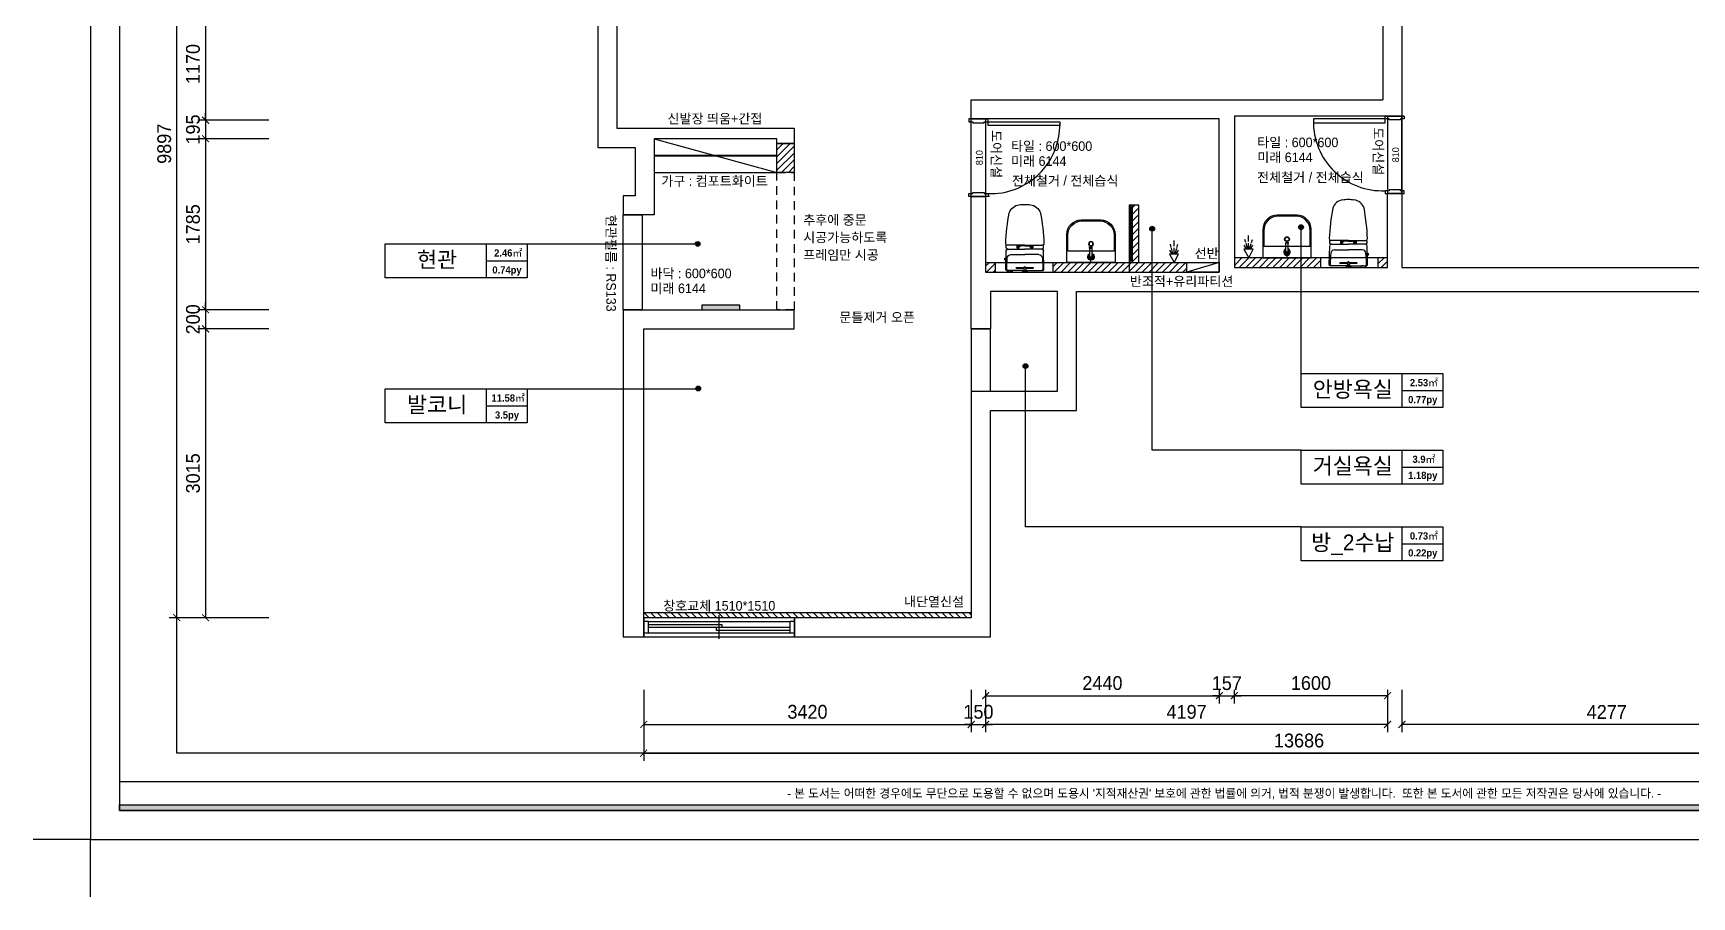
# Model space of a CAD drawing. Header units: millimetres. Extents: x 332171 to 384371, y 54317 to 89920.
# Drawn here: x 332171 to 349490, y 54317 to 63334 of the extents above; entities that cross this region are included whole.
import ezdxf
from ezdxf.enums import TextEntityAlignment as Align

# ---------------------------------------------------------------- set-up
doc = ezdxf.new("R2010")
doc.units = ezdxf.units.MM
doc.header["$LTSCALE"] = 60
doc.linetypes.add('HID', pattern=[2.5, 1.5, -1])
doc.linetypes.add('HIDDEN', pattern=[0.375, 0.25, -0.125])
for name, color, linetype in [('0-ELC TEXT', 7, 'Continuous'), ('03-TEXT', 3, 'Continuous'), ('03-WAL NEW', 3, 'Continuous'), ('04-WIN', 4, 'Continuous'), ('07-DIM WAL', 5, 'Continuous'), ('2CONTINUOUS', 2, 'Continuous'), ('3.기호.계단선', 30, 'Continuous'), ('BATH', 4, 'Continuous'), ('C-WALL1', 2, 'Continuous'), ('CO-BATH', 6, 'Continuous'), ('CO-DO-FR', 7, 'Continuous'), ('CO-DOOR', 8, 'Continuous'), ('F-DOOR', 6, 'Continuous'), ('fin', 5, 'Continuous'), ('FORM(YOURNAME)-1', 1, 'Continuous'), ('FORM(YOURNAME)-11', 1, 'Continuous'), ('HAT', 8, 'Continuous'), ('HL', 6, 'HIDDEN'), ('설비', 140, 'Continuous')]:
    doc.layers.add(name, color=color, linetype=linetype)
doc.styles.add('YOURNAME', font='HY울릉도M.TTF')
doc.styles.add('넥슨고딕', font='NEXONLv1GothicBold.ttf')
doc.styles.add('코레일둥고', font='Korail_Round_Gothic_Medium.ttf')
doc.dimstyles.new('40', dxfattribs={"dimscale": 40, "dimtxt": 1.8, "dimasz": 0.9, "dimexe": 0.5, "dimexo": 1, "dimgap": 0.7, "dimtad": 1, "dimdec": 0, "dimzin": 0, "dimdsep": 46, "dimtxsty": 'YOURNAME', "dimblk": 'NONE', "dimcen": 0, "dimclrd": 1, "dimclre": 1, "dimclrt": 7, "dimadec": 0, "dimazin": 0, "dimtfac": 1, "dimtdec": 0, "dimtix": 1, "dimtmove": 2, "dimatfit": 3, "dimldrblk": 'NONE', "dimfxl": 1, "dimtolj": 1, "dimtzin": 0, "dimarcsym": 0})
doc.dimstyles.new('YOURNAME-80', dxfattribs={"dimscale": 80, "dimtxt": 1.8, "dimasz": 0.9, "dimexe": 1, "dimexo": 3, "dimgap": 0.7, "dimtad": 1, "dimdec": 0, "dimzin": 0, "dimdsep": 46, "dimtxsty": 'YOURNAME', "dimblk": 'ARCHTICK', "dimcen": 0, "dimclrd": 1, "dimclre": 1, "dimclrt": 7, "dimadec": 0, "dimazin": 0, "dimtfac": 1, "dimtdec": 0, "dimtix": 1, "dimtmove": 2, "dimatfit": 3, "dimldrblk": 'ARCHTICK', "dimfxl": 1, "dimtolj": 1, "dimtzin": 0, "dimarcsym": 0})
pattern_1 = [(45, (0, 0), (-35.355339, 35.355339), [])]

# ---------------------------------------------------------------- blocks, each defined once
blk = doc.blocks.new('FORM-ELEVATION')
at = {"layer": 'FORM(YOURNAME)-11'}
h = blk.add_hatch(color=256, dxfattribs=at)
h.dxf.hatch_style = 1
h.paths.add_polyline_path([(-10309, 35708), (71691, 35708), (71691, 35508), (-10309, 35508)])
h.paths.add_polyline_path([(-10309, -21492), (71691, -21492), (71691, -21692), (-10309, -21692)])
at = {"layer": 'Defpoints', "color": 158}
blk.add_line((62481, -20692), (-10309, -20692), dxfattribs=at)
for points in [[(-10309, -21692), (71691, -21692), (71691, 35708), (-10309, 35708)], [(-8309, 33708), (61071, 33708), (61071, -19692), (-8309, -19692)]]:
    blk.add_lwpolyline(points, close=True, dxfattribs=at)
at = {"layer": 'Defpoints', "color": 1}
blk.add_lwpolyline([(-11309, -24692), (-11309, -22692), (-13309, -22692)], dxfattribs=at)
at = {"layer": 'FORM(YOURNAME)-11', "color": 250}
blk.add_lwpolyline([(-11309, -22692), (72691, -22692), (72691, 36708), (-11309, 36708)], close=True, dxfattribs=at)
at = {"layer": 'FORM(YOURNAME)-11'}
blk.add_lwpolyline([(-10309, -21492), (71691, -21492), (71691, -21692), (-10309, -21692)], close=True, dxfattribs=at)
at = {"layer": 'FORM(YOURNAME)-11', "color": 1, "style": 'YOURNAME'}
blk.add_text("- 본 도서는 어떠한 경우에도 무단으로 도용할 수 없으며 도용시 '지적재산권' 보호에 관한 법률에 의거, 법적 분쟁이 발생합니다.  또한 본 도서에 관한 모든 저작권은 당사에 있습니다. -", height=300, dxfattribs=at).set_placement((28146, -21092), align=Align.MIDDLE_CENTER)
at = {"layer": 'FORM(YOURNAME)-11', "color": 3, "style": 'YOURNAME'}
for tag, height, p in [('1', 450, (71041, -1219)), ('2', 450, (71041, -1863)), ('3', 450, (71041, -3150)), ('4', 450, (71041, -5081)), ('5', 515, (71041, -7398)), ('6', 515, (71041, -9650)), ('7', 515, (71041, -11903)), ('8', 515, (71041, -14155)), ('9', 515, (71041, -16408)), ('10', 515, (66791, -18596)), ('11', 515, (71041, -18660)), ('12', 515, (66791, -20848)), ('13', 515, (71041, -20848))]:
    blk.add_attdef(tag, text='', height=height, dxfattribs=at).set_placement(p, align=Align.MIDDLE_RIGHT)
blk = doc.blocks.new('floorplan')
at = {"layer": '3.기호.계단선'}
h = blk.add_hatch(color=256, dxfattribs=at)
h.dxf.hatch_style = 1
h.paths.add_polyline_path([(371694, 92857), (372094, 92857), (372094, 92907), (371694, 92907)])
at = {"layer": '04-WIN'}
for points in [[(374659, 94040), (374509, 94040), (374509, 94850), (374659, 94850)], [(379006, 94880), (378856, 94880), (378856, 94070), (379006, 94070)], [(374709, 92657), (374509, 92657), (374509, 92007), (374709, 92007)], [(372664, 89642), (371089, 89642), (371089, 89442), (372664, 89442)]]:
    blk.add_lwpolyline(points, close=True, dxfattribs=at)
blk.add_lwpolyline([(370874, 93847), (371074, 93847), (371074, 92857), (370874, 92857), (370874, 93847)], dxfattribs=at)
at = {"layer": '2CONTINUOUS'}
for p, q in [((378806, 96005), (378806, 95050)), ((379006, 94880), (377256, 94880)), ((377256, 94880), (377256, 93300)), ((378856, 93300), (378856, 94070)), ((379006, 94070), (378856, 94070)), ((372659, 92657), (372659, 92857)), ((371089, 92657), (372659, 92657)), ((371089, 89442), (371089, 92657)), ((374509, 92657), (374709, 92657)), ((374509, 92007), (374509, 89642)), ((374509, 89642), (372664, 89642)), ((372664, 89642), (372664, 89442)), ((372664, 89442), (372664, 89642))]:
    blk.add_line(p, q, dxfattribs=at)
for points in [[(369333, 99740), (368263, 99739), (368263, 96007), (370609, 96007), (370609, 94552), (370999, 94552), (370999, 94047), (370874, 94047), (370874, 93847)], [(369333, 99740), (369333, 99539), (368463, 99539), (368463, 96207), (370809, 96207), (370809, 94752), (372659, 94752), (372659, 94592), (372479, 94592), (372479, 94642), (371199, 94642), (371199, 93847), (370874, 93847)], [(379006, 96005), (379006, 94880)], [(374509, 94850), (374509, 95050), (378806, 95050)], [(374659, 94040), (374659, 93250), (377099, 93250), (377099, 94850), (374509, 94850)], [(379006, 94070), (379006, 93300)], [(374509, 92657), (374509, 94040), (374659, 94040), (374509, 94040)], [(379006, 93300), (383283, 93300), (383283, 93545)], [(377256, 93300), (378856, 93300)], [(374509, 92007), (375409, 92007), (375409, 93050), (374709, 93050), (374709, 92657)], [(374709, 89442), (374709, 91807), (375609, 91807), (375609, 93050), (384978, 93050)], [(370874, 92857), (372659, 92857)], [(370874, 92857), (370874, 89442), (371089, 89442)], [(372664, 89442), (374709, 89442)]]:
    blk.add_lwpolyline(points, dxfattribs=at)
at = {"layer": '3.기호.계단선'}
blk.add_lwpolyline([(371694, 92857), (372094, 92857), (372094, 92907), (371694, 92907)], close=True, dxfattribs=at)
blk = doc.blocks.new('_ArchTick')
at = {"color": 0, "linetype": 'ByBlock', "const_width": 0.15}
blk.add_lwpolyline([(-0.5, -0.5), (0.5, 0.5)], dxfattribs=at)
blk = doc.blocks.new('*D34')
at = {"layer": '07-DIM WAL', "color": 1, "lineweight": -2}
for p, q in [((346463, 56477), (346463, 56037)), ((350740, 56477), (350740, 56037)), ((350740, 56117), (346463, 56117))]:
    blk.add_line(p, q, dxfattribs=at)
at = {"layer": 'Defpoints', "color": 0}
for p in [(346463, 56717), (350740, 56717), (346463, 56117)]:
    blk.add_point(p, dxfattribs=at)
at = {"layer": '07-DIM WAL', "color": 1, "lineweight": -2, "xscale": 72, "yscale": 72, "zscale": 72, "rotation": 180}
blk.add_blockref('_ArchTick', (346463, 56117), dxfattribs=at)
at = {"layer": '07-DIM WAL', "color": 1, "lineweight": -2, "xscale": 72, "yscale": 72, "zscale": 72}
blk.add_blockref('_ArchTick', (350740, 56117), dxfattribs=at)
at = {"layer": '07-DIM WAL', "color": 7, "insert": (348602, 56247), "char_height": 144, "attachment_point": 5, "style": 'YOURNAME'}
blk.add_mtext('\\A1;4277', dxfattribs=at)
blk = doc.blocks.new('*D35')
at = {"layer": '07-DIM WAL', "color": 1, "lineweight": -2}
for p, q in [((342116, 56477), (342116, 56037)), ((346313, 56477), (346313, 56037)), ((346313, 56117), (342116, 56117))]:
    blk.add_line(p, q, dxfattribs=at)
at = {"layer": 'Defpoints', "color": 0}
for p in [(342116, 56717), (346313, 56717), (342116, 56117)]:
    blk.add_point(p, dxfattribs=at)
at = {"layer": '07-DIM WAL', "color": 1, "lineweight": -2, "xscale": 72, "yscale": 72, "zscale": 72, "rotation": 180}
blk.add_blockref('_ArchTick', (342116, 56117), dxfattribs=at)
at = {"layer": '07-DIM WAL', "color": 1, "lineweight": -2, "xscale": 72, "yscale": 72, "zscale": 72}
blk.add_blockref('_ArchTick', (346313, 56117), dxfattribs=at)
at = {"layer": '07-DIM WAL', "color": 7, "insert": (344215, 56247), "char_height": 144, "attachment_point": 5, "style": 'YOURNAME'}
blk.add_mtext('\\A1;4197', dxfattribs=at)
blk = doc.blocks.new('*D36')
at = {"layer": '07-DIM WAL', "color": 1, "lineweight": -2}
for p, q in [((342116, 56477), (342116, 56337)), ((344556, 56477), (344556, 56337)), ((342116, 56417), (344556, 56417))]:
    blk.add_line(p, q, dxfattribs=at)
at = {"layer": 'Defpoints', "color": 0}
for p in [(342116, 56717), (344556, 56717), (344556, 56417)]:
    blk.add_point(p, dxfattribs=at)
at = {"layer": '07-DIM WAL', "color": 1, "lineweight": -2, "xscale": 72, "yscale": 72, "zscale": 72, "rotation": 180}
blk.add_blockref('_ArchTick', (342116, 56417), dxfattribs=at)
at = {"layer": '07-DIM WAL', "color": 1, "lineweight": -2, "xscale": 72, "yscale": 72, "zscale": 72}
blk.add_blockref('_ArchTick', (344556, 56417), dxfattribs=at)
at = {"layer": '07-DIM WAL', "color": 7, "insert": (343336, 56548), "char_height": 144, "attachment_point": 5, "style": 'YOURNAME'}
blk.add_mtext('\\A1;2440', dxfattribs=at)
blk = doc.blocks.new('*D37')
at = {"layer": '07-DIM WAL', "color": 1, "lineweight": -2}
for p, q in [((344556, 56477), (344556, 56337)), ((344713, 56477), (344713, 56337)), ((344556, 56417), (344484, 56417)), ((344556, 56417), (344713, 56417)), ((344713, 56417), (344785, 56417))]:
    blk.add_line(p, q, dxfattribs=at)
at = {"layer": 'Defpoints', "color": 0}
for p in [(344556, 56717), (344713, 56717), (344713, 56417)]:
    blk.add_point(p, dxfattribs=at)
at = {"layer": '07-DIM WAL', "color": 1, "lineweight": -2, "xscale": 72, "yscale": 72, "zscale": 72}
blk.add_blockref('_ArchTick', (344556, 56417), dxfattribs=at)
at = {"layer": '07-DIM WAL', "color": 1, "lineweight": -2, "xscale": 72, "yscale": 72, "zscale": 72, "rotation": 180}
blk.add_blockref('_ArchTick', (344713, 56417), dxfattribs=at)
at = {"layer": '07-DIM WAL', "color": 7, "insert": (344635, 56547), "char_height": 144, "attachment_point": 5, "style": 'YOURNAME'}
blk.add_mtext('\\A1;157', dxfattribs=at)
blk = doc.blocks.new('*D38')
at = {"layer": '07-DIM WAL', "color": 1, "lineweight": -2}
for p, q in [((344713, 56477), (344713, 56337)), ((346313, 56477), (346313, 56337)), ((346313, 56417), (344713, 56417))]:
    blk.add_line(p, q, dxfattribs=at)
at = {"layer": 'Defpoints', "color": 0}
for p in [(344713, 56717), (346313, 56717), (344713, 56417)]:
    blk.add_point(p, dxfattribs=at)
at = {"layer": '07-DIM WAL', "color": 1, "lineweight": -2, "xscale": 72, "yscale": 72, "zscale": 72, "rotation": 180}
blk.add_blockref('_ArchTick', (344713, 56417), dxfattribs=at)
at = {"layer": '07-DIM WAL', "color": 1, "lineweight": -2, "xscale": 72, "yscale": 72, "zscale": 72}
blk.add_blockref('_ArchTick', (346313, 56417), dxfattribs=at)
at = {"layer": '07-DIM WAL', "color": 7, "insert": (345513, 56548), "char_height": 144, "attachment_point": 5, "style": 'YOURNAME'}
blk.add_mtext('\\A1;1600', dxfattribs=at)
blk = doc.blocks.new('*D40')
at = {"layer": '07-DIM WAL', "color": 1, "lineweight": -2}
for p, q in [((341966, 56477), (341966, 56037)), ((342116, 56477), (342116, 56037)), ((341966, 56117), (341894, 56117)), ((341966, 56117), (342116, 56117)), ((342116, 56117), (342188, 56117))]:
    blk.add_line(p, q, dxfattribs=at)
at = {"layer": 'Defpoints', "color": 0}
for p in [(341966, 56717), (342116, 56717), (342116, 56117)]:
    blk.add_point(p, dxfattribs=at)
at = {"layer": '07-DIM WAL', "color": 1, "lineweight": -2, "xscale": 72, "yscale": 72, "zscale": 72}
blk.add_blockref('_ArchTick', (341966, 56117), dxfattribs=at)
at = {"layer": '07-DIM WAL', "color": 1, "lineweight": -2, "xscale": 72, "yscale": 72, "zscale": 72, "rotation": 180}
blk.add_blockref('_ArchTick', (342116, 56117), dxfattribs=at)
at = {"layer": '07-DIM WAL', "color": 7, "insert": (342041, 56248), "char_height": 144, "attachment_point": 5, "style": 'YOURNAME'}
blk.add_mtext('\\A1;150', dxfattribs=at)
blk = doc.blocks.new('*D41')
at = {"layer": '07-DIM WAL', "color": 1, "lineweight": -2}
for p, q in [((338546, 56477), (338546, 56037)), ((341966, 56477), (341966, 56037)), ((338546, 56117), (341966, 56117))]:
    blk.add_line(p, q, dxfattribs=at)
at = {"layer": 'Defpoints', "color": 0}
for p in [(338546, 56717), (341966, 56717), (341966, 56117)]:
    blk.add_point(p, dxfattribs=at)
at = {"layer": '07-DIM WAL', "color": 1, "lineweight": -2, "xscale": 72, "yscale": 72, "zscale": 72, "rotation": 180}
blk.add_blockref('_ArchTick', (338546, 56117), dxfattribs=at)
at = {"layer": '07-DIM WAL', "color": 1, "lineweight": -2, "xscale": 72, "yscale": 72, "zscale": 72}
blk.add_blockref('_ArchTick', (341966, 56117), dxfattribs=at)
at = {"layer": '07-DIM WAL', "color": 7, "insert": (340256, 56248), "char_height": 144, "attachment_point": 5, "style": 'YOURNAME'}
blk.add_mtext('\\A1;3420', dxfattribs=at)
blk = doc.blocks.new('*D42')
at = {"layer": '07-DIM WAL', "color": 1, "lineweight": -2}
for p, q in [((338546, 56477), (338546, 55737)), ((352232, 56477), (352232, 55737)), ((338546, 55817), (352232, 55817))]:
    blk.add_line(p, q, dxfattribs=at)
at = {"layer": 'Defpoints', "color": 0}
for p in [(338546, 56717), (352232, 56717), (352232, 55817)]:
    blk.add_point(p, dxfattribs=at)
at = {"layer": '07-DIM WAL', "color": 1, "lineweight": -2, "xscale": 72, "yscale": 72, "zscale": 72, "rotation": 180}
blk.add_blockref('_ArchTick', (338546, 55817), dxfattribs=at)
at = {"layer": '07-DIM WAL', "color": 1, "lineweight": -2, "xscale": 72, "yscale": 72, "zscale": 72}
blk.add_blockref('_ArchTick', (352232, 55817), dxfattribs=at)
at = {"layer": '07-DIM WAL', "color": 7, "insert": (345389, 55948), "char_height": 144, "attachment_point": 5, "style": 'YOURNAME'}
blk.add_mtext('\\A1;13686', dxfattribs=at)
blk = doc.blocks.new('*D43')
at = {"layer": '07-DIM WAL', "color": 1, "lineweight": -2}
for p, q in [((334631, 67128), (333591, 67128)), ((333671, 57231), (333671, 67128)), ((334631, 57231), (333591, 57231))]:
    blk.add_line(p, q, dxfattribs=at)
at = {"layer": 'Defpoints', "color": 0}
for p in [(333671, 67128), (334871, 67128), (334871, 57231)]:
    blk.add_point(p, dxfattribs=at)
at = {"layer": '07-DIM WAL', "color": 1, "lineweight": -2, "xscale": 72, "yscale": 72, "zscale": 72}
for p, rotation in [((333671, 67128), 90), ((333671, 57231), 270)]:
    blk.add_blockref('_ArchTick', p, dxfattribs=dict(at, rotation=rotation))
at = {"layer": '07-DIM WAL', "color": 7, "insert": (333540, 62179), "char_height": 144, "attachment_point": 5, "rotation": 90, "style": 'YOURNAME'}
blk.add_mtext('\\A1;9897', dxfattribs=at)
blk = doc.blocks.new('*D46')
at = {"layer": '07-DIM WAL', "color": 1, "lineweight": -2}
for p, q in [((334631, 63596), (333891, 63596)), ((333971, 63596), (333971, 62425)), ((334631, 62425), (333891, 62425))]:
    blk.add_line(p, q, dxfattribs=at)
at = {"layer": 'Defpoints', "color": 0}
for p in [(334871, 63596), (333971, 62425), (334871, 62425)]:
    blk.add_point(p, dxfattribs=at)
at = {"layer": '07-DIM WAL', "color": 1, "lineweight": -2, "xscale": 72, "yscale": 72, "zscale": 72}
for p, rotation in [((333971, 63596), 90), ((333971, 62425), 270)]:
    blk.add_blockref('_ArchTick', p, dxfattribs=dict(at, rotation=rotation))
at = {"layer": '07-DIM WAL', "color": 7, "insert": (333840, 63011), "char_height": 144, "attachment_point": 5, "rotation": 90, "style": 'YOURNAME'}
blk.add_mtext('\\A1;1170', dxfattribs=at)
blk = doc.blocks.new('*D47')
at = {"layer": '07-DIM WAL', "color": 1, "lineweight": -2}
for p, q in [((334631, 62425), (333891, 62425)), ((333971, 62425), (333971, 62497)), ((333971, 62425), (333971, 62231)), ((334631, 62231), (333891, 62231)), ((333971, 62231), (333971, 62159))]:
    blk.add_line(p, q, dxfattribs=at)
at = {"layer": 'Defpoints', "color": 0}
for p in [(334871, 62425), (333971, 62231), (334871, 62231)]:
    blk.add_point(p, dxfattribs=at)
at = {"layer": '07-DIM WAL', "color": 1, "lineweight": -2, "xscale": 72, "yscale": 72, "zscale": 72}
for p, rotation in [((333971, 62425), 270), ((333971, 62231), 90)]:
    blk.add_blockref('_ArchTick', p, dxfattribs=dict(at, rotation=rotation))
at = {"layer": '07-DIM WAL', "color": 7, "insert": (333840, 62328), "char_height": 144, "attachment_point": 5, "rotation": 90, "style": 'YOURNAME'}
blk.add_mtext('\\A1;195', dxfattribs=at)
blk = doc.blocks.new('*D48')
at = {"layer": '07-DIM WAL', "color": 1, "lineweight": -2}
for p, q in [((334631, 62231), (333891, 62231)), ((333971, 62231), (333971, 60446)), ((334631, 60446), (333891, 60446))]:
    blk.add_line(p, q, dxfattribs=at)
at = {"layer": 'Defpoints', "color": 0}
for p in [(334871, 62231), (333971, 60446), (334871, 60446)]:
    blk.add_point(p, dxfattribs=at)
at = {"layer": '07-DIM WAL', "color": 1, "lineweight": -2, "xscale": 72, "yscale": 72, "zscale": 72}
for p, rotation in [((333971, 62231), 90), ((333971, 60446), 270)]:
    blk.add_blockref('_ArchTick', p, dxfattribs=dict(at, rotation=rotation))
at = {"layer": '07-DIM WAL', "color": 7, "insert": (333840, 61338), "char_height": 144, "attachment_point": 5, "rotation": 90, "style": 'YOURNAME'}
blk.add_mtext('\\A1;1785', dxfattribs=at)
blk = doc.blocks.new('*D49')
at = {"layer": '07-DIM WAL', "color": 1, "lineweight": -2}
for p, q in [((334631, 60446), (333891, 60446)), ((333971, 60446), (333971, 60518)), ((333971, 60446), (333971, 60246)), ((334631, 60246), (333891, 60246)), ((333971, 60246), (333971, 60174))]:
    blk.add_line(p, q, dxfattribs=at)
at = {"layer": 'Defpoints', "color": 0}
for p in [(334871, 60446), (333971, 60246), (334871, 60246)]:
    blk.add_point(p, dxfattribs=at)
at = {"layer": '07-DIM WAL', "color": 1, "lineweight": -2, "xscale": 72, "yscale": 72, "zscale": 72}
for p, rotation in [((333971, 60446), 270), ((333971, 60246), 90)]:
    blk.add_blockref('_ArchTick', p, dxfattribs=dict(at, rotation=rotation))
at = {"layer": '07-DIM WAL', "color": 7, "insert": (333840, 60346), "char_height": 144, "attachment_point": 5, "rotation": 90, "style": 'YOURNAME'}
blk.add_mtext('\\A1;200', dxfattribs=at)
blk = doc.blocks.new('*D50')
at = {"layer": '07-DIM WAL', "color": 1, "lineweight": -2}
for p, q in [((334631, 60246), (333891, 60246)), ((333971, 60246), (333971, 57231)), ((334631, 57231), (333891, 57231))]:
    blk.add_line(p, q, dxfattribs=at)
at = {"layer": 'Defpoints', "color": 0}
for p in [(334871, 60246), (333971, 57231), (334871, 57231)]:
    blk.add_point(p, dxfattribs=at)
at = {"layer": '07-DIM WAL', "color": 1, "lineweight": -2, "xscale": 72, "yscale": 72, "zscale": 72}
for p, rotation in [((333971, 60246), 90), ((333971, 57231), 270)]:
    blk.add_blockref('_ArchTick', p, dxfattribs=dict(at, rotation=rotation))
at = {"layer": '07-DIM WAL', "color": 7, "insert": (333840, 58738), "char_height": 144, "attachment_point": 5, "rotation": 90, "style": 'YOURNAME'}
blk.add_mtext('\\A1;3015', dxfattribs=at)
blk = doc.blocks.new('A$C4B2D31F0')
at = {"layer": 'fin', "color": 4}
for p, q in [((185, 691), (20, 691)), ((37, 692), (25, 692)), ((37, 692), (50, 692)), ((48, 524), (193, 524)), ((338, 524), (193, 524)), ((201, 691), (366, 691)), ((13, 466), (193, 466)), ((193, 427), (14, 427)), ((373, 466), (193, 466)), ((193, 427), (372, 427))]:
    blk.add_line(p, q, dxfattribs=at)
for points in [[(20, 691), (8, 691, 0.421209), (-7, 676), (-2, 481, 0.001659)], [(366, 691), (378, 691, -0.421209), (393, 676), (388, 481, -0.001659)], [(13, 466, 0.371724), (-2, 451, 0.003515), (-1, 420, 0.320541)], [(373, 466, -0.371724), (388, 451, -0.003515), (387, 420, -0.320541)]]:
    blk.add_lwpolyline(points, format="xyb", dxfattribs=at)
for centre, radius, start, end in [((25, 707), 15, 180, 270), ((50, 707), 15, 270, 0), ((20, 675), 16, 90, 179.3116), ((1004, 663), 1000, 179.3116, 185.9437), ((49, 564), 40, 185.9437, 267.5129), ((336, 564), 40, 272.4871, 354.0563), ((366, 675), 16, 0.6884, 90), ((-618, 663), 1000, 354.0563, 0.6884), ((14, 407), 20, 90, 182.3333), ((2198, 496), 2206, 182.3333, 190.6081), ((13, 481), 15, 181.3651, 270), ((-1812, 496), 2206, 349.3919, 357.6667), ((372, 407), 20, 357.6667, 90), ((373, 481), 15, 270, 358.6349), ((149, 129), 126, 198.2964, 263.4241), ((193, 406), 406, 261.6993, 270), ((193, 406), 406, 270, 278.3007), ((237, 129), 126, 276.5759, 341.7036)]:
    blk.add_arc(centre, radius, start, end, dxfattribs=at)
at = {"layer": 'HL', "linetype": 'Continuous'}
for p, q in [((169, 697), (169, 707)), ((169, 697), (217, 697)), ((186, 693), (181, 697)), ((200, 693), (205, 697)), ((217, 697), (217, 707)), ((-16, 577), (-16, 565)), ((-12, 581), (-5, 581)), ((-12, 561), (-4, 561)), ((106, 666), (184, 666)), ((106, 659), (185, 659)), ((182, 686), (186, 693)), ((187, 651), (182, 686)), ((182, 686), (204, 686)), ((186, 693), (200, 693)), ((187, 651), (199, 651)), ((199, 651), (204, 686)), ((204, 686), (200, 693)), ((200, 659), (279, 659)), ((201, 666), (279, 666)), ((193, 434), (147, 434)), ((193, 434), (239, 434))]:
    blk.add_line(p, q, dxfattribs=at)
for points in [[(110, 427), (110, 451, -0.414214), (114, 455), (131, 455, -0.414214), (135, 451), (135, 435), (135, 427)], [(135, 435), (145, 435, -0.414214), (147, 433), (147, 427)], [(251, 435), (241, 435, 0.414214), (239, 433), (239, 427)], [(276, 427), (276, 451, 0.414214), (272, 455), (255, 455, 0.414214), (251, 451), (251, 435), (251, 427)]]:
    blk.add_lwpolyline(points, format="xyb", dxfattribs=at)
for centre in [(123, 441), (263, 441)]:
    blk.add_circle(centre, 8, dxfattribs=at)
for centre, radius, start, end in [((-12, 577), 4, 90, 180), ((-12, 565), 4, 180, 270), ((106, 663), 3.5, 90, 270), ((279, 663), 3.5, 270, 90)]:
    blk.add_arc(centre, radius, start, end, dxfattribs=at)
blk = doc.blocks.new('B-003')
blk.add_line((0, 0), (0, -65))
at = {"layer": 'CO-BATH'}
for p, q in [((-252, 0), (-252, -295)), ((252, 0), (-252, 0)), ((252, -295), (252, 0)), ((-102, -445), (102, -445))]:
    blk.add_line(p, q, dxfattribs=at)
at = {"layer": 'CO-BATH', "color": 8}
for p, q in [((-242, -120), (-242, -285)), ((242, -120), (-242, -120)), ((-15, -156), (-15, -161)), ((-15, -161), (14, -161)), ((-14, -151), (-14, -156)), ((-13, -60), (-13, -151)), ((12, -60), (12, -151)), ((13, -151), (13, -156)), ((14, -156), (14, -161)), ((242, -285), (242, -120)), ((-92, -435), (92, -435))]:
    blk.add_line(p, q, dxfattribs=at)
at = {"layer": 'CO-BATH', "color": 251}
for p, q in [((-15, -156), (14, -156)), ((-14, -151), (13, -151))]:
    blk.add_line(p, q, dxfattribs=at)
at = {"layer": 'CO-BATH', "color": 8}
blk.add_circle((0, -195), 25, dxfattribs=at)
at = {"layer": 'CO-BATH', "color": 251}
blk.add_circle((0, -195), 20, dxfattribs=at)
at = {"layer": 'CO-BATH', "color": 8}
for centre, radius, start, end in [((0, -60), 35, 290.9248, 249.0751), ((0, -60), 12.5, 360, 180), ((-92, -285), 150, 180, 270), ((92, -285), 150, 270, 0)]:
    blk.add_arc(centre, radius, start, end, dxfattribs=at)
at = {"layer": 'CO-BATH', "color": 251}
for radius, start, end in [(30, 294.6243, 245.3757), (25, 300, 240), (18, 313.9829, 226.017)]:
    blk.add_arc((0, -60), radius, start, end, dxfattribs=at)
at = {"layer": 'CO-BATH'}
for centre, start, end in [((-102, -295), 180, 270), ((102, -295), 270, 0)]:
    blk.add_arc(centre, 150, start, end, dxfattribs=at)
blk = doc.blocks.new('AC-8')
at = {"layer": 'BATH'}
for p, q in [((-51, 54), (0, 143)), ((45, 54), (-51, 54)), ((-25, 47), (-46, 12)), ((-14, 47), (-28, -8)), ((-2, 49), (-2, -11)), ((0, 143), (45, 54)), ((10, 47), (25, -8)), ((22, 47), (43, 12)), ((-31, -16), (-41, -49)), ((-2, -27), (-2, -89)), ((28, -16), (38, -49))]:
    blk.add_line(p, q, dxfattribs=at)
blk = doc.blocks.new('*D57')
at = {"layer": '07-DIM WAL', "color": 1, "lineweight": -2}
for p, q in [((346428, 62469), (346483, 62469)), ((346463, 62469), (346463, 61659)), ((346423, 61659), (346443, 61659))]:
    blk.add_line(p, q, dxfattribs=at)
at = {"layer": 'Defpoints', "color": 0}
for p in [(346388, 62469), (346463, 61659), (346463, 61659)]:
    blk.add_point(p, dxfattribs=at)
at = {"layer": '07-DIM WAL', "color": 7, "insert": (346398, 62064), "char_height": 72, "attachment_point": 5, "rotation": 90, "style": 'YOURNAME'}
blk.add_mtext('\\A1;810', dxfattribs=at)
blk = doc.blocks.new('_None')
blk = doc.blocks.new('*D58')
at = {"layer": '07-DIM WAL', "color": 1, "lineweight": -2}
for p, q in [((342081, 62439), (342136, 62439)), ((342116, 62439), (342116, 61629)), ((342156, 61629), (342136, 61629))]:
    blk.add_line(p, q, dxfattribs=at)
at = {"layer": 'Defpoints', "color": 0}
for p in [(342041, 62439), (342116, 61629), (342116, 61629)]:
    blk.add_point(p, dxfattribs=at)
at = {"layer": '07-DIM WAL', "color": 7, "insert": (342051, 62034), "char_height": 72, "attachment_point": 5, "rotation": 90, "style": 'YOURNAME'}
blk.add_mtext('\\A1;810', dxfattribs=at)

msp = doc.modelspace()

# ---------------------------------------------------------------- hatches: boundary and pattern name
at = {"layer": '0-ELC TEXT'}
h = msp.add_hatch(color=256, dxfattribs=at)
h.dxf.hatch_style = 1
edge = h.paths.add_edge_path()
edge.add_arc((343855, 61291.6), 25, -270, 90, ccw=False)
h = msp.add_hatch(color=256, dxfattribs=at)
h.dxf.hatch_style = 1
edge = h.paths.add_edge_path()
edge.add_arc((343855, 61291.6), 25, -270, 90, ccw=False)
h = msp.add_hatch(color=256, dxfattribs=at)
h.dxf.hatch_style = 1
edge = h.paths.add_edge_path()
edge.add_arc((345410.1, 61308.2), 25, -270, 90, ccw=False)
h = msp.add_hatch(color=256, dxfattribs=at)
h.dxf.hatch_style = 1
edge = h.paths.add_edge_path()
edge.add_arc((345410.1, 61308.2), 25, -270, 90, ccw=False)
h = msp.add_hatch(color=256, dxfattribs=at)
h.dxf.hatch_style = 1
edge = h.paths.add_edge_path()
edge.add_arc((339110, 61133.3), 25, -270, 90, ccw=False)
h = msp.add_hatch(color=256, dxfattribs=at)
h.dxf.hatch_style = 1
edge = h.paths.add_edge_path()
edge.add_arc((339110, 61133.3), 25, -270, 90, ccw=False)
h = msp.add_hatch(color=256, dxfattribs=at)
h.dxf.hatch_style = 1
edge = h.paths.add_edge_path()
edge.add_arc((342532.6, 59858), 25, -270, 90, ccw=False)
h = msp.add_hatch(color=256, dxfattribs=at)
h.dxf.hatch_style = 1
edge = h.paths.add_edge_path()
edge.add_arc((342532.6, 59858), 25, -270, 90, ccw=False)
h = msp.add_hatch(color=256, dxfattribs=at)
h.dxf.hatch_style = 1
edge = h.paths.add_edge_path()
edge.add_arc((339115.7, 59624.2), 25, -270, 90, ccw=False)
h = msp.add_hatch(color=256, dxfattribs=at)
h.dxf.hatch_style = 1
edge = h.paths.add_edge_path()
edge.add_arc((339115.7, 59624.2), 25, -270, 90, ccw=False)
at = {"layer": '03-WAL NEW'}
h = msp.add_hatch(dxfattribs=at)
h.set_pattern_fill('_USER', color=256, scale=50, angle=45, pattern_type=0)
h.set_pattern_definition(pattern_1)
h.paths.add_polyline_path([(344322.8, 60938.7), (343616.4, 60938.7), (343616.4, 60838.7), (344322.8, 60838.7)])
h.paths.add_polyline_path([(344216.4, 60938.7), (344322.8, 60938.7), (344322.8, 60838.7), (344216.4, 60838.7)], flags=16)
at = {"layer": '3.기호.계단선'}
h = msp.add_hatch(dxfattribs=at)
h.set_pattern_fill('_USER', color=256, scale=50, angle=135, pattern_type=0)
h.set_pattern_definition([(135, (-2048.736, -856.353), (-35.355339, -35.355339), [])])
h.paths.add_polyline_path([(341966.4, 57285.7), (339616.4, 57285.7), (339616.4, 57230.7), (341966.4, 57230.7)])
h.paths.add_polyline_path([(339616.4, 57285.7), (338546.4, 57285.7), (338546.4, 57230.7), (339616.4, 57230.7)])
at = {"layer": 'HAT'}
h = msp.add_hatch(dxfattribs=at)
h.set_pattern_fill('_USER', color=256, scale=50, angle=45, pattern_type=0)
h.set_pattern_definition(pattern_1)
h.paths.add_polyline_path([(340116.4, 61880.7), (339936.4, 61880.7), (339936.4, 62180.7), (340116.4, 62180.7)])
h = msp.add_hatch(dxfattribs=at)
h.set_pattern_fill('_USER', color=256, scale=50, angle=45, pattern_type=0)
h.set_pattern_definition(pattern_1)
h.paths.add_polyline_path([(343716.4, 61538.7), (343646.4, 61538.7), (343646.4, 61508.7), (343646.4, 60938.7), (343716.4, 60938.7)])
h.paths.add_polyline_path([(343626.4, 61538.7), (343616.4, 61538.7), (343616.4, 60938.7), (343626.4, 60938.7)])
h = msp.add_hatch(dxfattribs=at)
h.set_pattern_fill('_USER', color=256, scale=50, angle=45, pattern_type=0)
h.set_pattern_definition([(45, (-756.89, 50), (-35.355339, 35.355339), [])])
h.paths.add_polyline_path([(344713.4, 60988.7), (345613.4, 60988.7), (345613.4, 60888.7), (344713.4, 60888.7)])
h.paths.add_polyline_path([(346213.4, 60988.7), (346313.4, 60988.7), (346313.4, 60888.7), (346213.4, 60888.7)])
h = msp.add_hatch(dxfattribs=at)
h.set_pattern_fill('_USER', color=256, scale=50, angle=45, pattern_type=0)
h.set_pattern_definition(pattern_1)
h.paths.add_polyline_path([(343616.4, 60938.7), (342816.4, 60938.7), (342816.4, 60838.7), (343616.4, 60838.7)])
h.paths.add_polyline_path([(342216.4, 60938.7), (342116.4, 60938.7), (342116.4, 60838.7), (342216.4, 60838.7)])

# ---------------------------------------------------------------- linework, layer by layer
at = {"layer": '0-ELC TEXT'}
for p, q in [((336905.2, 60779.5), (336905.2, 61133.3)), ((337329.9, 61133.3), (339110, 61133.3)), ((336905.2, 60956.4), (337329.9, 60956.4)), ((346467.3, 59425.7), (346467.3, 59779.4)), ((336905.2, 59265.1), (336905.2, 59618.9)), ((337329.9, 59618.9), (339110, 59618.9)), ((346467.3, 59602.5), (346892, 59602.5)), ((336905.2, 59442), (337329.9, 59442)), ((346467.3, 58625.7), (346467.3, 58979.4)), ((346467.3, 58802.5), (346892, 58802.5)), ((346467.3, 57825.7), (346467.3, 58179.4)), ((346467.3, 58002.5), (346892, 58002.5))]:
    msp.add_line(p, q, dxfattribs=at)
for points in [[(345410.1, 58979.4), (343855, 58979.4), (343855, 61291.6)], [(345410.1, 59779.4), (345410.1, 61291.6)], [(345410.1, 58179.4), (342532.6, 58179.4), (342532.6, 59858)]]:
    msp.add_lwpolyline(points, dxfattribs=at)
for points in [[(335848, 61133.3), (337329.9, 61133.3), (337329.9, 60779.5), (335848, 60779.5)], [(345410.1, 59779.4), (346892, 59779.4), (346892, 59425.7), (345410.1, 59425.7)], [(335848, 59618.9), (337329.9, 59618.9), (337329.9, 59265.1), (335848, 59265.1)], [(345410.1, 58979.4), (346892, 58979.4), (346892, 58625.7), (345410.1, 58625.7)], [(345410.1, 58179.4), (346892, 58179.4), (346892, 57825.7), (345410.1, 57825.7)]]:
    msp.add_lwpolyline(points, close=True, dxfattribs=at)
for centre in [(343855, 61291.6), (343855, 61291.6), (345410.1, 61308.2), (345410.1, 61308.2), (339110, 61133.3), (339110, 61133.3), (342532.6, 59858), (342532.6, 59858), (339115.7, 59624.2), (339115.7, 59624.2)]:
    msp.add_circle(centre, 25, dxfattribs=at)
at = {"layer": '03-WAL NEW'}
for p, q in [((346313.4, 60988.7), (344713.4, 60988.7)), ((345613.4, 60988.7), (345613.4, 60888.7)), ((346213.4, 60988.7), (346213.4, 60888.7)), ((342116.4, 60938.7), (344216.4, 60938.7)), ((342216.4, 60938.7), (342216.4, 60838.7)), ((342816.4, 60938.7), (342816.4, 60838.7)), ((343616.4, 60938.7), (343616.4, 60838.7))]:
    msp.add_line(p, q, dxfattribs=at)
for points in [[(340116.4, 61880.7), (339936.4, 61880.7), (339936.4, 62180.7), (340116.4, 62180.7)], [(343616.4, 60938.7), (343716.4, 60938.7), (343716.4, 61538.7), (343616.4, 61538.7)]]:
    msp.add_lwpolyline(points, close=True, dxfattribs=at)
at = {"layer": '04-WIN', "linetype": 'Continuous'}
for p, q in [((338595.7, 57189.9), (340072, 57189.9)), ((339333.9, 57012.3), (339333.9, 57259)), ((338595.7, 57130.7), (340072, 57130.7)), ((338595.7, 57071.5), (340072, 57071.5))]:
    msp.add_line(p, q, dxfattribs=at)
for points in [[(338546.4, 57189.9), (338546.4, 57071.5), (338595.7, 57071.5), (338595.7, 57189.9)], [(340072, 57189.9), (340072, 57071.5), (340121.4, 57071.5), (340121.4, 57189.9)]]:
    msp.add_lwpolyline(points, close=True, dxfattribs=at)
for points in [[(338595.7, 57160.3), (339363.5, 57160.3), (339363.5, 57130.7)], [(339304.3, 57130.7), (339304.3, 57101.1), (340072, 57101.1)]]:
    msp.add_lwpolyline(points, dxfattribs=at)
at = {"layer": '3.기호.계단선', "color": 10, "linetype": 'HID', "const_width": 20}
msp.add_lwpolyline([(338656.4, 62055.7), (339936.4, 62055.7)], dxfattribs=at)
at = {"layer": '3.기호.계단선', "linetype": 'HID'}
msp.add_lwpolyline([(339936.4, 61880.7), (340116.4, 61880.7), (340116.4, 60445.7), (339936.4, 60445.7)], close=True, dxfattribs=at)
at = {"layer": '3.기호.계단선'}
msp.add_lwpolyline([(341966.4, 57230.7), (338546.4, 57230.7), (338546.4, 57285.7), (341966.4, 57285.7)], close=True, dxfattribs=at)
at = {"layer": 'CO-BATH'}
for p, q in [((343633.9, 61518.7), (343633.9, 60958.7)), ((343638.9, 61518.7), (343638.9, 60958.7)), ((344556.4, 60938.7), (344216.4, 60838.7))]:
    msp.add_line(p, q, dxfattribs=at)
at = {"layer": 'CO-BATH', "color": 8}
msp.add_lwpolyline([(343626.4, 61538.7), (343646.4, 61538.7), (343646.4, 60938.7), (343626.4, 60938.7)], close=True, dxfattribs=at)
at = {"layer": 'CO-BATH'}
for points in [[(343626.4, 61538.7), (343626.4, 61508.7), (343631.4, 61508.7), (343631.4, 61518.7), (343641.4, 61518.7), (343641.4, 61508.7), (343646.4, 61508.7), (343646.4, 61538.7)], [(343626.4, 60938.7), (343626.4, 60968.7), (343631.4, 60968.7), (343631.4, 60958.7), (343641.4, 60958.7), (343641.4, 60968.7), (343646.4, 60968.7), (343646.4, 60938.7)], [(344216.4, 60938.7), (344556.4, 60938.7), (344556.4, 60838.7), (344216.4, 60838.7)]]:
    msp.add_lwpolyline(points, close=True, dxfattribs=at)
at = {"layer": 'CO-DO-FR'}
for points in [[(342141.4, 62438.7), (341941.4, 62438.7), (341941.4, 62408.7), (341981.4, 62408.7), (341981.4, 62398.7), (342101.4, 62398.7), (342101.4, 62408.7), (342141.4, 62408.7), (342141.4, 62438.7)], [(346288.4, 62468.7), (346488.4, 62468.7), (346488.4, 62438.7), (346448.4, 62438.7), (346448.4, 62428.7), (346328.4, 62428.7), (346328.4, 62438.7), (346288.4, 62438.7), (346288.4, 62468.7)], [(342141.4, 61628.7), (341941.4, 61628.7), (341941.4, 61658.7), (341981.4, 61658.7), (341981.4, 61668.7), (342101.4, 61668.7), (342101.4, 61658.7), (342141.4, 61658.7), (342141.4, 61628.7)], [(346288.4, 61658.7), (346488.4, 61658.7), (346488.4, 61688.7), (346448.4, 61688.7), (346448.4, 61698.7), (346328.4, 61698.7), (346328.4, 61688.7), (346288.4, 61688.7), (346288.4, 61658.7)]]:
    msp.add_lwpolyline(points, close=True, dxfattribs=at)
at = {"layer": 'CO-DOOR'}
for points in [[(342891.4, 62368.7), (342141.4, 62368.7), (342141.4, 62408.7), (342891.4, 62408.7)], [(345538.4, 62398.7), (346288.4, 62398.7), (346288.4, 62438.7), (345538.4, 62438.7)]]:
    msp.add_lwpolyline(points, close=True, dxfattribs=at)
for centre, start, end in [((342170.8, 62378.7), 267.65643, 0.79513), ((346258.9, 62408.7), 179.20487, 272.34357)]:
    msp.add_arc(centre, 720.6, start, end, dxfattribs=at)
at = {"layer": 'F-DOOR'}
msp.add_line((338656.4, 62230.7), (339936.4, 61880.7), dxfattribs=at)
msp.add_lwpolyline([(338656.4, 62230.7), (338656.4, 61880.7), (339936.4, 61880.7), (339936.4, 62230.7)], close=True, dxfattribs=at)

# ---------------------------------------------------------------- block references
msp.add_blockref('floorplan', (-32542.6, -32411.6))
at = {"xscale": -1, "rotation": 180}
msp.add_blockref('A$C4B2D31F0', (342332.7, 61546), dxfattribs=at)
at = {"rotation": 180}
msp.add_blockref('A$C4B2D31F0', (346097.1, 61596), dxfattribs=at)
at = {"layer": '07-DIM WAL', "xscale": -1, "rotation": 180}
msp.add_blockref('B-003', (343216.4, 60938.7), dxfattribs=at)
at = {"layer": '07-DIM WAL', "rotation": 180}
msp.add_blockref('B-003', (345263.4, 60988.7), dxfattribs=at)
at = {"layer": 'C-WALL1', "xscale": -1, "rotation": 180}
for p in [(344086.4, 61081.5), (344863.4, 61131.5)]:
    msp.add_blockref('AC-8', p, dxfattribs=at)
at = {"layer": 'FORM(YOURNAME)-1', "xscale": 0.3000000000000002, "yscale": 0.3000000000000002, "zscale": 0.3000000000000002}
msp.add_blockref('FORM-ELEVATION', (336163.4, 61724.8), dxfattribs=at)

# ---------------------------------------------------------------- texts
at = {"layer": '0-ELC TEXT', "style": '코레일둥고'}
for s, p in [('신발장 띄움+간접', (338794.2, 62391)), ('전체철거 / 전체습식', (342389.9, 61743.1)), ('전체철거 / 전체습식', (344951.1, 61778.5)), ('추후에 중문', (340211.3, 61334)), ('시공가능하도록', (340211.3, 61151.6)), ('프레임만 시공', (340211.3, 60969.2)), ('선반', (344299.2, 60986.8)), ('반조적+유리파티션', (343622.2, 60693.4)), ('문틀제거 오픈', (340589.1, 60318.2)), ('창호교체 1510*1510', (338748.8, 57305.8))]:
    msp.add_text(s, height=100, dxfattribs=at).set_placement(p)
for p in [(342177.4, 62321.9), (346165.9, 62351.9)]:
    msp.add_text('도어신설', height=100, rotation=270, dxfattribs=at).set_placement(p)
at = {"layer": '03-TEXT'}
for s, height, style, p in [('현관', 166.67, '코레일둥고', (336388.4, 60887)), ('2.46㎡', 75, '넥슨고딕', (337130.9, 61001.5)), ('0.74py', 75, '넥슨고딕', (337118.4, 60824.6)), ('안방욕실', 166.67, '코레일둥고', (345950.5, 59533.1)), ('2.53㎡', 75, '넥슨고딕', (346693, 59647.6)), ('발코니', 166.67, '코레일둥고', (336388.4, 59372.6)), ('11.58㎡', 75, '넥슨고딕', (337130.9, 59487.1)), ('0.77py', 75, '넥슨고딕', (346680.6, 59470.7)), ('3.5py', 75, '넥슨고딕', (337118.4, 59310.2)), ('거실욕실', 166.67, '코레일둥고', (345950.5, 58733.1)), ('3.9㎡', 75, '넥슨고딕', (346693, 58847.6)), ('1.18py', 75, '넥슨고딕', (346680.8, 58679.7)), ('방_2수납', 166.67, '코레일둥고', (345950.5, 57933.1)), ('0.73㎡', 75, '넥슨고딕', (346693, 58047.6)), ('0.22py', 75, '넥슨고딕', (346680.6, 57870.7))]:
    msp.add_text(s, height=height, dxfattribs=dict(at, style=style)).set_placement(p, align=Align.CENTER)
at = {"layer": '3.기호.계단선', "style": '코레일둥고'}
msp.add_text('내단열신설', height=100, dxfattribs=at).set_placement((341263.7, 57349.5))
at = {"layer": '설비', "color": 140, "style": '코레일둥고'}
for s, p in [('타일 : 600*600', (342381.8, 62104.4)), ('타일 : 600*600', (344952.1, 62143.4)), ('미래 6144', (342381.8, 61948.5)), ('미래 6144', (344952.1, 61987.5)), ('가구 : 컴포트화이트', (338729.1, 61739.4)), ('바닥 : 600*600', (338616.3, 60775.4)), ('미래 6144', (338616.3, 60619.5))]:
    msp.add_text(s, height=100, dxfattribs=at).set_placement(p)
msp.add_text('현관필름 : RS133', height=100, rotation=270, dxfattribs=at).set_placement((338155.7, 61437.4))

# ---------------------------------------------------------------- dimensions: what is measured, and where the dimension line sits
at = {"layer": '07-DIM WAL'}
for base, p1, p2, dimstyle, picture, middle in [((333670.9, 67127.7), (334870.9, 57230.7), (334870.9, 67127.7), 'YOURNAME-80', '*D43', (333540, 62179.2)), ((333970.9, 62425.4), (334870.9, 63595.7), (334870.9, 62425.4), 'YOURNAME-80', '*D46', (333840, 63010.5)), ((333970.9, 62230.7), (334870.9, 62425.4), (334870.9, 62230.7), 'YOURNAME-80', '*D47', (333840.1, 62328)), ((342116.4, 61628.7), (342041.4, 62438.7), (342116.4, 61628.7), '40', '*D58', (342050.9, 62033.7)), ((346463.4, 61658.7), (346388.4, 62468.7), (346463.4, 61658.7), '40', '*D57', (346397.9, 62063.7)), ((333970.9, 60445.7), (334870.9, 62230.7), (334870.9, 60445.7), 'YOURNAME-80', '*D48', (333840, 61338.2)), ((333970.9, 60245.7), (334870.9, 60445.7), (334870.9, 60245.7), 'YOURNAME-80', '*D49', (333840, 60345.7)), ((333970.9, 57230.7), (334870.9, 60245.7), (334870.9, 57230.7), 'YOURNAME-80', '*D50', (333840, 58738.2))]:
    dim = msp.add_linear_dim(base=base, p1=p1, p2=p2, angle=90, dimstyle=dimstyle, dxfattribs=at)
    dim.commit()
    dim.dimension.update_dxf_attribs({"geometry": picture, "text_midpoint": middle})
for base, p1, p2, picture, middle in [((341966.4, 56117.2), (338546.4, 56717.2), (341966.4, 56717.2), '*D41', (340256.4, 56248.1)), ((352231.9151, 55817.2356), (338546.3589, 56717.2356), (352231.9151, 56717.2356), '*D42', (345389.137, 55948.3036)), ((342116.4, 56117.2), (341966.4, 56717.2), (342116.4, 56717.2), '*D40', (342041.4, 56248.1)), ((342116.4, 56117.2), (346313.4, 56717.2), (342116.4, 56717.2), '*D35', (344214.9, 56247)), ((344556.4, 56417.2), (342116.4, 56717.2), (344556.4, 56717.2), '*D36', (343336.4, 56548.1)), ((344713.4, 56417.2), (344556.4, 56717.2), (344713.4, 56717.2), '*D37', (344634.9, 56546.7)), ((344713.4, 56417.2), (346313.4, 56717.2), (344713.4, 56717.2), '*D38', (345513.4, 56548.2)), ((346463.4, 56117.2), (350740.4, 56717.2), (346463.4, 56717.2), '*D34', (348601.9, 56246.8))]:
    dim = msp.add_linear_dim(base=base, p1=p1, p2=p2, dimstyle='YOURNAME-80', dxfattribs=at)
    dim.commit()
    dim.dimension.update_dxf_attribs({"geometry": picture, "text_midpoint": middle})

doc.saveas('drawing.dxf')
